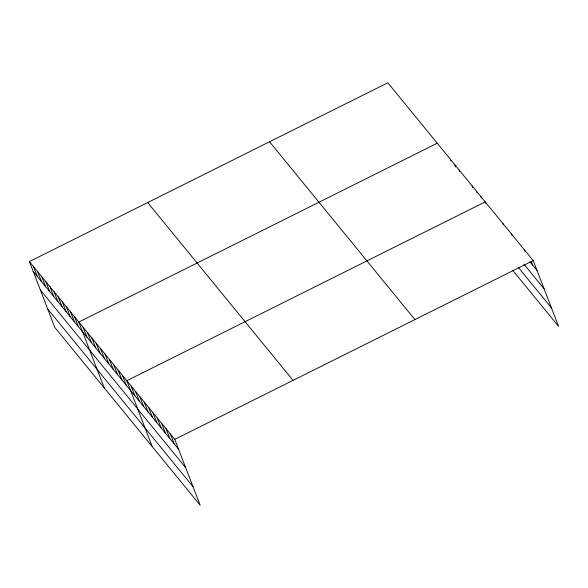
<?xml version="1.0" encoding="UTF-8"?>
<svg xmlns="http://www.w3.org/2000/svg" width="588" height="588" viewBox="0 0 588 588"><rect width="100%" height="100%" fill="white"/><g stroke="black" fill="none" stroke-linecap="round" stroke-linejoin="round"><path stroke-width="0.88" d="M29.4 261.579L174.761 439.376L200.17 505.224L54.809 327.428L29.4 261.579L387.83 82.776L533.191 260.572L558.6 326.421L512.81 270.414M437.251 143.229L78.821 322.033L104.23 387.882M174.761 439.376L533.191 260.572M529.891 261.711L536.976 270.377M523.945 264.203L544.113 288.87M518.212 267.253L551.463 307.928M269.547 141.781L414.907 319.578M147.684 202.573L293.044 380.37M33.185 271.384L178.539 449.181M40.322 289.877L185.676 467.673M47.672 308.935L193.033 486.724M531.354 261.778L532.61 265.041M524.467 249.907L525.099 251.539M511.391 233.906L512.016 235.538M502.666 223.234L503.299 224.866M485.857 203.536L485.225 201.897L126.787 380.701L152.196 446.549M480.859 196.568L481.491 198.2M476.5 191.232L477.133 192.864M472.142 185.896L472.774 187.535M459.059 169.895L459.691 171.534M454.7 164.566L455.641 167.014M450.335 159.23L450.967 160.862M170.395 434.04L174.18 443.844M166.036 428.703L169.822 438.508M161.678 423.375L165.463 433.18M157.319 418.039L161.097 427.844M152.953 412.702L156.739 422.507M148.595 407.374L152.38 417.179M144.236 402.038L148.014 411.843M139.87 396.702L143.656 406.506M135.512 391.373L139.297 401.17M131.153 386.037L134.931 395.842M122.429 375.372L126.214 385.169M118.07 370.036L121.848 379.841M113.704 364.7L117.49 374.505M109.346 359.364L113.131 369.168M104.987 354.035L108.773 363.84M100.629 348.699L104.407 358.504M96.263 343.363L100.048 353.168M91.904 338.034L95.69 347.839M87.546 332.698L91.324 342.503M83.18 327.362L86.965 337.167M74.705 316.991L78.483 326.796M70.582 311.956L74.367 321.761M66.466 306.921L70.251 316.719M62.35 301.879L66.128 311.684M58.227 296.844L62.012 306.649M54.111 291.802L57.896 301.607M49.995 286.768L53.773 296.572M45.871 281.733L49.657 291.538M41.755 276.691L45.541 286.496M37.639 271.656L41.417 281.461M33.516 266.621L37.301 276.419"/></g></svg>
